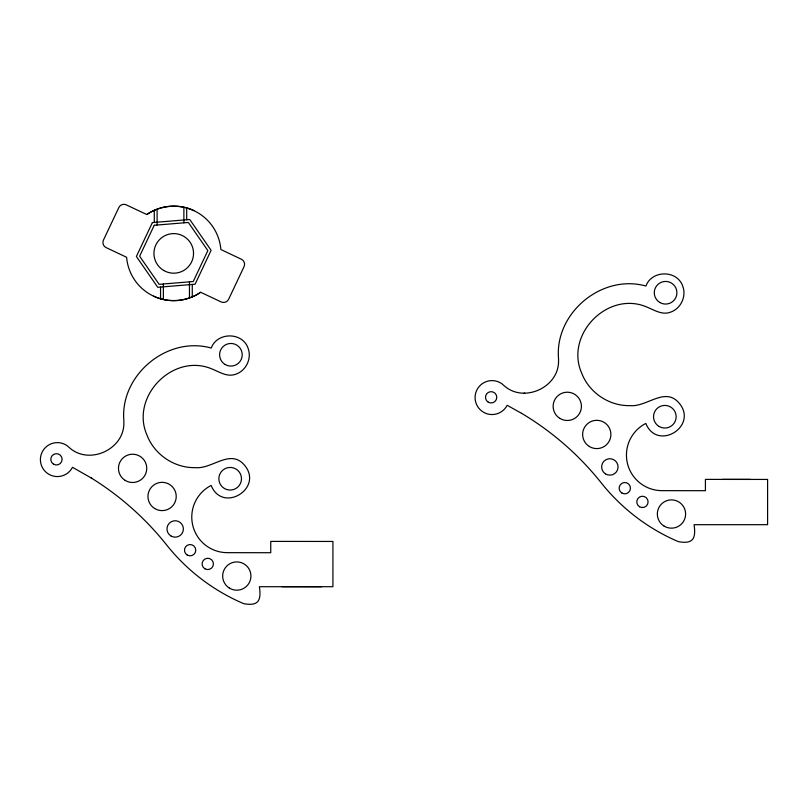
<?xml version="1.0" encoding="UTF-8"?>
<svg xmlns="http://www.w3.org/2000/svg" width="808" height="808" viewBox="0 0 808 808"><rect width="100%" height="100%" fill="white"/><g stroke="black" fill="none" stroke-linecap="round" stroke-linejoin="round"><path stroke-width="1.21" d="M146.814 214.534A47.288 47.288 0 0 1 220.867 249.51L241.986 259.55A5.656 5.656 0 0 1 244.026 266.711L228.654 299.233A5.656 5.656 0 0 1 221.129 301.929L200.667 292.264A47.288 47.288 0 0 1 126.614 257.287L105.929 247.511A5.656 5.656 0 0 1 103.454 240.087L118.816 207.565A5.656 5.656 0 0 1 125.644 204.586L146.814 214.534C160.479 205.101 178.911 203.586 193.94 210.646M200.667 292.264C187.002 301.697 168.569 303.212 153.54 296.152M722.352 479.407L750.602 479.407M282.022 586.699L321.584 586.729M521.473 413.272L507.161 405.293A16.968 16.968 0 0 1 483.548 412.262A16.968 16.968 0 0 1 477.821 388.325A16.968 16.968 0 0 1 502.031 383.851A33.391 33.391 0 0 0 504.01 385.608C523.867 403.626 559.399 387.214 558.54 360.408A33.391 33.391 0 0 0 558.52 358.419C554.631 313.029 601.92 273.599 645.915 286.042C651.803 269.821 677.468 269.741 682.871 286.527C686.537 296.698 680.679 308.797 670.418 312.211C661.893 315.423 653.803 309.727 646.127 306.737C607.414 290.809 564.822 334.785 581.609 372.963C588.951 392.476 608.949 406.071 629.806 405.626C647.228 407.414 665.489 385.567 679.831 403.97C697.607 426.765 657.298 451.48 645.804 423.432A35.562 35.562 0 0 0 661.984 490.648L705.414 490.698L705.424 479.386L767.6 479.437L767.6 524.685L694.072 524.685C696.143 538.643 693.072 544.329 678.417 541.663A197.415 197.415 0 0 1 601.314 482.952C579.215 455.146 552.015 431.411 521.473 413.272M524.079 393.153L524.735 393.163M91.183 477.942L72.488 467.307A16.968 16.968 0 0 1 48.874 474.286A16.968 16.968 0 0 1 43.147 450.339A16.968 16.968 0 0 1 67.357 445.864A33.391 33.391 0 0 0 69.337 447.622C89.193 465.65 124.725 449.228 123.866 422.422A33.391 33.391 0 0 0 123.846 420.443C119.958 375.053 167.246 335.613 211.242 348.056C217.13 331.836 242.794 331.755 248.197 348.541C251.864 358.712 246.006 370.811 235.744 374.225C227.22 377.437 219.13 371.751 211.454 368.751C172.73 352.823 130.149 396.799 146.935 434.987C154.278 454.49 174.276 468.084 195.132 467.64C212.554 469.428 230.815 447.592 245.157 465.984C262.933 488.779 222.624 513.494 211.13 485.446A35.562 35.562 0 0 0 227.311 552.662L270.741 552.722L270.751 541.4L332.926 541.451L332.916 586.709L259.398 586.709C261.469 600.657 258.398 606.354 243.743 603.677A197.415 197.415 0 0 1 166.64 544.966C145.602 518.504 119.948 495.718 91.183 477.942L92.051 478.488M192.274 284.446L192.274 296.799M189.456 281.851L189.456 297.809M186.698 207.969L186.698 219.756M183.881 207.363L183.881 222.816M163.368 284.002L163.368 299.394M160.55 287.062L160.55 298.748M157.106 209.322L157.106 225.028M154.288 210.333L154.288 222.422M152.389 222.584L136.38 256.479L157.732 287.294L195.092 284.214L211.1 250.318L189.749 219.503L152.389 222.584M154.247 225.27L139.632 256.217L159.126 284.345L193.233 281.527L207.848 250.591L188.355 222.453L154.247 225.27M125.149 480.376A14.14 14.14 0 0 0 146.743 468.812A14.14 14.14 0 0 0 125.927 455.894A14.14 14.14 0 0 0 125.149 480.376M154.641 508.495A14.14 14.14 0 0 0 176.225 496.93A14.14 14.14 0 0 0 155.409 484.012A14.14 14.14 0 0 0 154.641 508.495M229.351 588.072A14.14 14.14 0 0 0 250.934 576.498A14.14 14.14 0 0 0 230.118 563.59A14.14 14.14 0 0 0 229.351 588.072M171.074 536.068A8.211 8.211 0 0 0 183.386 528.957A8.211 8.211 0 0 0 171.074 521.847A8.211 8.211 0 0 0 171.074 536.068M187.274 555.076A5.656 5.656 0 0 0 195.778 550.208A5.656 5.656 0 0 0 187.315 545.279A5.656 5.656 0 0 0 187.274 555.076M204.909 568.802A5.656 5.656 0 0 0 213.413 563.933A5.656 5.656 0 0 0 204.949 559.005A5.656 5.656 0 0 0 204.909 568.802M53.591 464.216A5.656 5.656 0 0 0 62.105 459.358A5.656 5.656 0 0 0 53.641 454.419A5.656 5.656 0 0 0 53.591 464.216M224.462 488.517A11.312 11.312 0 0 0 241.481 478.791A11.312 11.312 0 0 0 224.553 468.923A11.312 11.312 0 0 0 224.462 488.517M225.21 364.539A11.312 11.312 0 0 0 242.228 354.813A11.312 11.312 0 0 0 225.301 344.945A11.312 11.312 0 0 0 225.21 364.539M659.136 426.503A11.312 11.312 0 0 0 676.155 416.776A11.312 11.312 0 0 0 659.227 406.909A11.312 11.312 0 0 0 659.136 426.503M488.274 402.202A5.656 5.656 0 0 0 496.779 397.334A5.656 5.656 0 0 0 488.315 392.405A5.656 5.656 0 0 0 488.274 402.202M621.948 493.062A5.656 5.656 0 0 0 630.452 488.194A5.656 5.656 0 0 0 621.988 483.265A5.656 5.656 0 0 0 621.948 493.062M589.315 446.481A14.14 14.14 0 0 0 610.899 434.906A14.14 14.14 0 0 0 590.082 421.998A14.14 14.14 0 0 0 589.315 446.481M605.475 473.882A8.211 8.211 0 0 0 618.059 467.256A8.211 8.211 0 0 0 606.03 459.671A8.211 8.211 0 0 0 605.475 473.882M664.025 526.048A14.14 14.14 0 0 0 685.608 514.484A14.14 14.14 0 0 0 664.792 501.566A14.14 14.14 0 0 0 664.025 526.048M659.884 302.525A11.312 11.312 0 0 0 676.902 292.799A11.312 11.312 0 0 0 659.974 282.921A11.312 11.312 0 0 0 659.884 302.525M639.582 506.778A5.656 5.656 0 0 0 648.097 501.919A5.656 5.656 0 0 0 639.633 496.981A5.656 5.656 0 0 0 639.582 506.778M559.823 418.362A14.14 14.14 0 0 0 581.417 406.798A14.14 14.14 0 0 0 560.601 393.88A14.14 14.14 0 0 0 559.823 418.362M163.681 270.448A19.796 19.796 0 0 0 193.536 253.581A19.796 19.796 0 0 0 164.004 236.158A19.796 19.796 0 0 0 163.681 270.448"/></g></svg>
